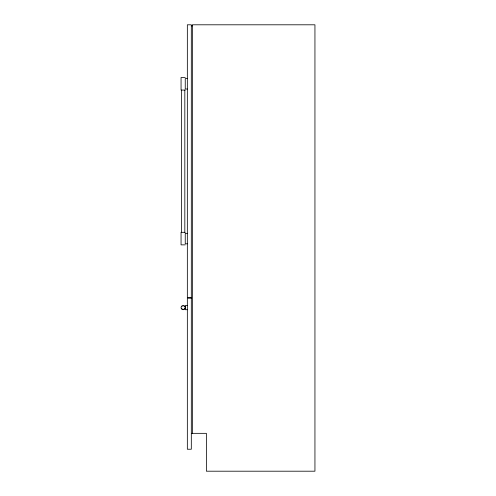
<?xml version="1.0" encoding="UTF-8"?>
<svg xmlns="http://www.w3.org/2000/svg" width="496" height="496" viewBox="0 0 496 496"><rect width="100%" height="100%" fill="white"/><g stroke="black" fill="none" stroke-linecap="round" stroke-linejoin="round"><path stroke-width="0.74" d="M191.313 25.848L192.355 25.848M185.244 77.512L181.059 77.512L181.059 90.067L185.244 90.067M187.339 78.56L185.244 78.56L185.244 89.02L187.339 89.02M185.244 232.314L181.059 232.314L181.059 244.863L185.244 244.863M187.339 233.356L185.244 233.356L185.244 243.815L187.339 243.815M191.313 297.575L187.339 297.575L187.339 24.8L191.313 24.8L191.313 449.233L187.339 449.233L187.339 298.201L191.313 298.201M187.339 305.524L185.244 305.524L185.244 309.709L187.339 309.709M191.313 433.337L206.373 433.337L206.373 471.2L314.941 471.2L314.941 24.8L192.355 24.8L192.355 433.337M184.828 90.067L184.828 232.314M181.48 90.067L181.48 232.314M184.438 308.692A1.674 1.674 0 0 1 184.227 308.903M183.446 309.268A1.674 1.674 0 0 1 182.863 309.268M182.317 309.064A1.674 1.674 0 0 1 181.871 308.692M181.703 308.456A1.674 1.674 0 0 1 181.579 308.19M182.075 306.336A1.674 1.674 0 0 1 182.317 306.168M183.725 306.044A1.674 1.674 0 0 1 184.227 306.336M185.12 306.9L184.965 306.571A2.089 2.089 0 0 0 181.474 306.367A2.089 2.089 0 0 0 182.671 309.653A2.089 2.089 0 0 0 185.213 307.253L185.12 306.9"/></g></svg>
